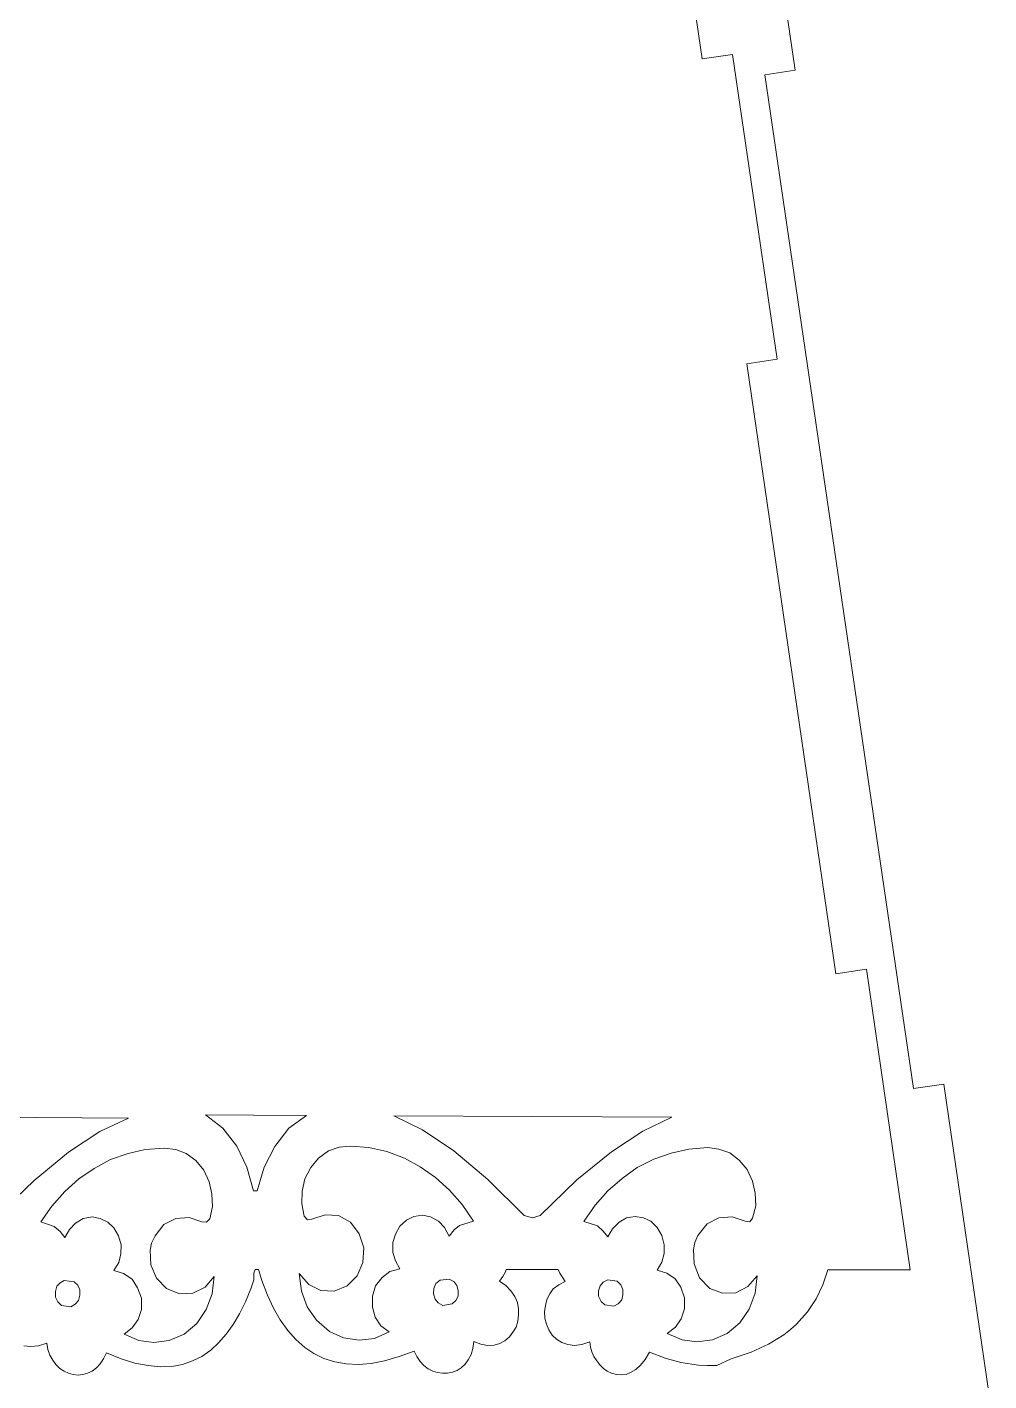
# Model space of a CAD drawing. Header units: inches. Extents: x -3.13 to 3.65, y -3.34 to 4.05.
# Drawn here: x -1.813 to -0.503, y 0.4 to 2.245 of the extents above; entities that cross this region are included whole.
import ezdxf

# ---------------------------------------------------------------- set-up
doc = ezdxf.new("R2010")
doc.units = ezdxf.units.IN
doc.header["$MEASUREMENT"] = 0
doc.layers.add('Katman 1', color=7, linetype='Continuous')

msp = doc.modelspace()

# ---------------------------------------------------------------- linework, layer by layer
at = {"layer": 'Katman 1', "color": 250, "lineweight": 9}
for points in [[(-1.0959, 3.5829), (-1.0959, 3.5829), (-0.8936, 2.2019), (-0.8936, 2.2019)], [(-0.7665, 2.1861), (-0.7665, 2.1861), (-0.8275, 2.6016), (-0.8275, 2.6016)], [(-0.8936, 2.2019), (-0.8936, 2.2019), (-0.852, 2.2078), (-0.852, 2.2078)], [(-0.852, 2.2078), (-0.852, 2.2078), (-0.7914, 1.7924), (-0.7914, 1.7924)], [(-0.8079, 2.1798), (-0.8079, 2.1798), (-0.7665, 2.1861), (-0.7665, 2.1861)], [(-0.6056, 0.7988), (-0.6056, 0.7988), (-0.8079, 2.1798), (-0.8079, 2.1798)], [(-0.7914, 1.7924), (-0.7914, 1.7924), (-0.8327, 1.7861), (-0.8327, 1.7861)], [(-0.8327, 1.7861), (-0.8327, 1.7861), (-0.7113, 0.9552), (-0.7113, 0.9552)], [(-0.7113, 0.9552), (-0.7113, 0.9552), (-0.6696, 0.9612), (-0.6696, 0.9612)], [(-0.6696, 0.9612), (-0.6696, 0.9612), (-0.6535, 0.852), (-0.6535, 0.852)], [(-0.6535, 0.852), (-0.6535, 0.852), (-0.6098, 0.5517), (-0.6098, 0.5517)], [(-0.5639, 0.8047), (-0.5639, 0.8047), (-0.6056, 0.7988), (-0.6056, 0.7988)], [(-0.5027, 0.3841), (-0.5027, 0.3841), (-0.5639, 0.8047), (-0.5639, 0.8047)], [(-2.0538, 0.761), (-2.0538, 0.761), (-1.6751, 0.7585), (-1.6751, 0.7585)], [(-1.6751, 0.7585), (-1.6751, 0.7585), (-1.7143, 0.74), (-1.7143, 0.74)], [(-1.5047, 0.7624), (-1.5047, 0.7624), (-1.5701, 0.7628), (-1.5701, 0.7628)], [(-1.5701, 0.7628), (-1.5701, 0.7628), (-1.5467, 0.7446), (-1.5467, 0.7446)], [(-1.4326, 0.7621), (-1.4326, 0.7621), (-1.5047, 0.7624), (-1.5047, 0.7624)], [(-1.4567, 0.7446), (-1.4567, 0.7446), (-1.4326, 0.7621), (-1.4326, 0.7621)], [(-1.3136, 0.7617), (-1.3136, 0.7617), (-0.9349, 0.7596), (-0.9349, 0.7596)], [(-1.2744, 0.7425), (-1.2744, 0.7425), (-1.3136, 0.7617), (-1.3136, 0.7617)], [(-0.9349, 0.7596), (-0.9349, 0.7596), (-0.9741, 0.7407), (-0.9741, 0.7407)], [(-1.7143, 0.74), (-1.7143, 0.74), (-1.757, 0.712), (-1.757, 0.712)], [(-1.5467, 0.7446), (-1.5467, 0.7446), (-1.5274, 0.7204), (-1.5274, 0.7204)], [(-1.4759, 0.7197), (-1.4759, 0.7197), (-1.4567, 0.7446), (-1.4567, 0.7446)], [(-1.2317, 0.7138), (-1.2317, 0.7138), (-1.2744, 0.7425), (-1.2744, 0.7425)], [(-0.9741, 0.7407), (-0.9741, 0.7407), (-1.0168, 0.7127), (-1.0168, 0.7127)], [(-1.5274, 0.7204), (-1.5274, 0.7204), (-1.5138, 0.6917), (-1.5138, 0.6917)], [(-1.4903, 0.6917), (-1.4903, 0.6917), (-1.4759, 0.7197), (-1.4759, 0.7197)], [(-1.3724, 0.7204), (-1.3724, 0.7204), (-1.3881, 0.719), (-1.3881, 0.719)], [(-1.3475, 0.7183), (-1.3475, 0.7183), (-1.3724, 0.7204), (-1.3724, 0.7204)], [(-1.757, 0.712), (-1.757, 0.712), (-1.8039, 0.6735), (-1.8039, 0.6735)], [(-1.722, 0.69), (-1.722, 0.69), (-1.6996, 0.7019), (-1.6996, 0.7019)], [(-1.6996, 0.7019), (-1.6996, 0.7019), (-1.6758, 0.7103), (-1.6758, 0.7103)], [(-1.6758, 0.7103), (-1.6758, 0.7103), (-1.6524, 0.7155), (-1.6524, 0.7155)], [(-1.6524, 0.7155), (-1.6524, 0.7155), (-1.6265, 0.7176), (-1.6265, 0.7176)], [(-1.6265, 0.7176), (-1.6265, 0.7176), (-1.6107, 0.7155), (-1.6107, 0.7155)], [(-1.6107, 0.7155), (-1.6107, 0.7155), (-1.5964, 0.7103), (-1.5964, 0.7103)], [(-1.5964, 0.7103), (-1.5964, 0.7103), (-1.5834, 0.7005), (-1.5834, 0.7005)], [(-1.4161, 0.704), (-1.4161, 0.704), (-1.4266, 0.691), (-1.4266, 0.691)], [(-1.4028, 0.7138), (-1.4028, 0.7138), (-1.4161, 0.704), (-1.4161, 0.704)], [(-1.3881, 0.719), (-1.3881, 0.719), (-1.4028, 0.7138), (-1.4028, 0.7138)], [(-1.323, 0.7131), (-1.323, 0.7131), (-1.3475, 0.7183), (-1.3475, 0.7183)], [(-1.2992, 0.704), (-1.2992, 0.704), (-1.323, 0.7131), (-1.323, 0.7131)], [(-1.2775, 0.6921), (-1.2775, 0.6921), (-1.2992, 0.704), (-1.2992, 0.704)], [(-1.1855, 0.6749), (-1.1855, 0.6749), (-1.2317, 0.7138), (-1.2317, 0.7138)], [(-1.0168, 0.7127), (-1.0168, 0.7127), (-1.0641, 0.6743), (-1.0641, 0.6743)], [(-0.9818, 0.691), (-0.9818, 0.691), (-0.9594, 0.7026), (-0.9594, 0.7026)], [(-0.9594, 0.7026), (-0.9594, 0.7026), (-0.9356, 0.7106), (-0.9356, 0.7106)], [(-0.9356, 0.7106), (-0.9356, 0.7106), (-0.9118, 0.7162), (-0.9118, 0.7162)], [(-0.9118, 0.7162), (-0.9118, 0.7162), (-0.8863, 0.7183), (-0.8863, 0.7183)], [(-0.8863, 0.7183), (-0.8863, 0.7183), (-0.8708, 0.7162), (-0.8708, 0.7162)], [(-0.8708, 0.7162), (-0.8708, 0.7162), (-0.8558, 0.711), (-0.8558, 0.711)], [(-0.8558, 0.711), (-0.8558, 0.711), (-0.8432, 0.7012), (-0.8432, 0.7012)], [(-0.8432, 0.7012), (-0.8432, 0.7012), (-0.8323, 0.6882), (-0.8323, 0.6882)], [(-1.7426, 0.6756), (-1.7426, 0.6756), (-1.722, 0.69), (-1.722, 0.69)], [(-1.5834, 0.7005), (-1.5834, 0.7005), (-1.5726, 0.6875), (-1.5726, 0.6875)], [(-1.5726, 0.6875), (-1.5726, 0.6875), (-1.5652, 0.6718), (-1.5652, 0.6718)], [(-1.5138, 0.6917), (-1.5138, 0.6917), (-1.5047, 0.6595), (-1.5047, 0.6595)], [(-1.4998, 0.6595), (-1.4998, 0.6595), (-1.4903, 0.6917), (-1.4903, 0.6917)], [(-1.4266, 0.691), (-1.4266, 0.691), (-1.4347, 0.6759), (-1.4347, 0.6759)], [(-1.2569, 0.6777), (-1.2569, 0.6777), (-1.2775, 0.6921), (-1.2775, 0.6921)], [(-1.0025, 0.6763), (-1.0025, 0.6763), (-0.9818, 0.691), (-0.9818, 0.691)], [(-0.8323, 0.6882), (-0.8323, 0.6882), (-0.825, 0.6724), (-0.825, 0.6724)], [(-1.8039, 0.6735), (-1.8039, 0.6735), (-1.8543, 0.6252), (-1.8543, 0.6252)], [(-1.7619, 0.6585), (-1.7619, 0.6585), (-1.7426, 0.6756), (-1.7426, 0.6756)], [(-1.5652, 0.6718), (-1.5652, 0.6718), (-1.5614, 0.6553), (-1.5614, 0.6553)], [(-1.4347, 0.6759), (-1.4347, 0.6759), (-1.4385, 0.6588), (-1.4385, 0.6588)], [(-1.2376, 0.6602), (-1.2376, 0.6602), (-1.2569, 0.6777), (-1.2569, 0.6777)], [(-1.1358, 0.6256), (-1.1358, 0.6256), (-1.1855, 0.6749), (-1.1855, 0.6749)], [(-1.0641, 0.6743), (-1.0641, 0.6743), (-1.1144, 0.6259), (-1.1144, 0.6259)], [(-1.022, 0.6592), (-1.022, 0.6592), (-1.0025, 0.6763), (-1.0025, 0.6763)], [(-0.825, 0.6724), (-0.825, 0.6724), (-0.8211, 0.656), (-0.8211, 0.656)], [(-1.7794, 0.6385), (-1.7794, 0.6385), (-1.7619, 0.6585), (-1.7619, 0.6585)], [(-1.5614, 0.6553), (-1.5614, 0.6553), (-1.5606, 0.6382), (-1.5606, 0.6382)], [(-1.5047, 0.6595), (-1.5047, 0.6595), (-1.4998, 0.6595), (-1.4998, 0.6595)], [(-1.4385, 0.6588), (-1.4385, 0.6588), (-1.4389, 0.6417), (-1.4389, 0.6417)], [(-1.2205, 0.6406), (-1.2205, 0.6406), (-1.2376, 0.6602), (-1.2376, 0.6602)], [(-1.0392, 0.6396), (-1.0392, 0.6396), (-1.022, 0.6592), (-1.022, 0.6592)], [(-0.8211, 0.656), (-0.8211, 0.656), (-0.8205, 0.6389), (-0.8205, 0.6389)], [(-1.7944, 0.6172), (-1.7944, 0.6172), (-1.7794, 0.6385), (-1.7794, 0.6385)], [(-1.5606, 0.6382), (-1.5606, 0.6382), (-1.5645, 0.6214), (-1.5645, 0.6214)], [(-1.4389, 0.6417), (-1.4389, 0.6417), (-1.4357, 0.6249), (-1.4357, 0.6249)], [(-1.2051, 0.6182), (-1.2051, 0.6182), (-1.2205, 0.6406), (-1.2205, 0.6406)], [(-1.0546, 0.6175), (-1.0546, 0.6175), (-1.0392, 0.6396), (-1.0392, 0.6396)], [(-0.8205, 0.6389), (-0.8205, 0.6389), (-0.8247, 0.6221), (-0.8247, 0.6221)], [(-1.7763, 0.6109), (-1.7763, 0.6109), (-1.7944, 0.6172), (-1.7944, 0.6172)], [(-1.7682, 0.6039), (-1.7682, 0.6039), (-1.7763, 0.6109), (-1.7763, 0.6109)], [(-1.7472, 0.6154), (-1.7472, 0.6154), (-1.7556, 0.6067), (-1.7556, 0.6067)], [(-1.7367, 0.6217), (-1.7367, 0.6217), (-1.7472, 0.6154), (-1.7472, 0.6154)], [(-1.7248, 0.6238), (-1.7248, 0.6238), (-1.7367, 0.6217), (-1.7367, 0.6217)], [(-1.7136, 0.6217), (-1.7136, 0.6217), (-1.7248, 0.6238), (-1.7248, 0.6238)], [(-1.7034, 0.6168), (-1.7034, 0.6168), (-1.7136, 0.6217), (-1.7136, 0.6217)], [(-1.6951, 0.6088), (-1.6951, 0.6088), (-1.7034, 0.6168), (-1.7034, 0.6168)], [(-1.6887, 0.5979), (-1.6887, 0.5979), (-1.6951, 0.6088), (-1.6951, 0.6088)], [(-1.6268, 0.6136), (-1.6268, 0.6136), (-1.639, 0.5979), (-1.639, 0.5979)], [(-1.6107, 0.6217), (-1.6107, 0.6217), (-1.6268, 0.6136), (-1.6268, 0.6136)], [(-1.5925, 0.6231), (-1.5925, 0.6231), (-1.6107, 0.6217), (-1.6107, 0.6217)], [(-1.575, 0.6172), (-1.575, 0.6172), (-1.5925, 0.6231), (-1.5925, 0.6231)], [(-1.5687, 0.6165), (-1.5687, 0.6165), (-1.575, 0.6172), (-1.575, 0.6172)], [(-1.5645, 0.6214), (-1.5645, 0.6214), (-1.5687, 0.6165), (-1.5687, 0.6165)], [(-1.4357, 0.6249), (-1.4357, 0.6249), (-1.4312, 0.62), (-1.4312, 0.62)], [(-1.4312, 0.62), (-1.4312, 0.62), (-1.4252, 0.6207), (-1.4252, 0.6207)], [(-1.4252, 0.6207), (-1.4252, 0.6207), (-1.407, 0.6266), (-1.407, 0.6266)], [(-1.407, 0.6266), (-1.407, 0.6266), (-1.3888, 0.6256), (-1.3888, 0.6256)], [(-1.3888, 0.6256), (-1.3888, 0.6256), (-1.3727, 0.6165), (-1.3727, 0.6165)], [(-1.3727, 0.6165), (-1.3727, 0.6165), (-1.3608, 0.6007), (-1.3608, 0.6007)], [(-1.3115, 0.6004), (-1.3115, 0.6004), (-1.3052, 0.6112), (-1.3052, 0.6112)], [(-1.3052, 0.6112), (-1.3052, 0.6112), (-1.2964, 0.6196), (-1.2964, 0.6196)], [(-1.2964, 0.6196), (-1.2964, 0.6196), (-1.2863, 0.6242), (-1.2863, 0.6242)], [(-1.2863, 0.6242), (-1.2863, 0.6242), (-1.2747, 0.6262), (-1.2747, 0.6262)], [(-1.2747, 0.6262), (-1.2747, 0.6262), (-1.2635, 0.6238), (-1.2635, 0.6238)], [(-1.2635, 0.6238), (-1.2635, 0.6238), (-1.2527, 0.6179), (-1.2527, 0.6179)], [(-1.2527, 0.6179), (-1.2527, 0.6179), (-1.2446, 0.6095), (-1.2446, 0.6095)], [(-1.2446, 0.6095), (-1.2446, 0.6095), (-1.2383, 0.5976), (-1.2383, 0.5976)], [(-1.2313, 0.606), (-1.2313, 0.606), (-1.224, 0.6119), (-1.224, 0.6119)], [(-1.224, 0.6119), (-1.224, 0.6119), (-1.2051, 0.6182), (-1.2051, 0.6182)], [(-1.1246, 0.6224), (-1.1246, 0.6224), (-1.1358, 0.6256), (-1.1358, 0.6256)], [(-1.1144, 0.6259), (-1.1144, 0.6259), (-1.1246, 0.6224), (-1.1246, 0.6224)], [(-1.0361, 0.6116), (-1.0361, 0.6116), (-1.0546, 0.6175), (-1.0546, 0.6175)], [(-1.0283, 0.6046), (-1.0283, 0.6046), (-1.0361, 0.6116), (-1.0361, 0.6116)], [(-1.0067, 0.6165), (-1.0067, 0.6165), (-1.0157, 0.6074), (-1.0157, 0.6074)], [(-0.9965, 0.6224), (-0.9965, 0.6224), (-1.0067, 0.6165), (-1.0067, 0.6165)], [(-0.9849, 0.6245), (-0.9849, 0.6245), (-0.9965, 0.6224), (-0.9965, 0.6224)], [(-0.9734, 0.6224), (-0.9734, 0.6224), (-0.9849, 0.6245), (-0.9849, 0.6245)], [(-0.9633, 0.6179), (-0.9633, 0.6179), (-0.9734, 0.6224), (-0.9734, 0.6224)], [(-0.9549, 0.6095), (-0.9549, 0.6095), (-0.9633, 0.6179), (-0.9633, 0.6179)], [(-0.9486, 0.5986), (-0.9486, 0.5986), (-0.9549, 0.6095), (-0.9549, 0.6095)], [(-0.8866, 0.6144), (-0.8866, 0.6144), (-0.8992, 0.5986), (-0.8992, 0.5986)], [(-0.8708, 0.6224), (-0.8708, 0.6224), (-0.8866, 0.6144), (-0.8866, 0.6144)], [(-0.8527, 0.6238), (-0.8527, 0.6238), (-0.8708, 0.6224), (-0.8708, 0.6224)], [(-0.8348, 0.6179), (-0.8348, 0.6179), (-0.8527, 0.6238), (-0.8527, 0.6238)], [(-0.8285, 0.6172), (-0.8285, 0.6172), (-0.8348, 0.6179), (-0.8348, 0.6179)], [(-0.8247, 0.6221), (-0.8247, 0.6221), (-0.8285, 0.6172), (-0.8285, 0.6172)], [(-1.7619, 0.5958), (-1.7619, 0.5958), (-1.7682, 0.6039), (-1.7682, 0.6039)], [(-1.7556, 0.6067), (-1.7556, 0.6067), (-1.7619, 0.5958), (-1.7619, 0.5958)], [(-1.6852, 0.5857), (-1.6852, 0.5857), (-1.6887, 0.5979), (-1.6887, 0.5979)], [(-1.639, 0.5979), (-1.639, 0.5979), (-1.6439, 0.5881), (-1.6439, 0.5881)], [(-1.3608, 0.6007), (-1.3608, 0.6007), (-1.3545, 0.5815), (-1.3545, 0.5815)], [(-1.315, 0.5888), (-1.315, 0.5888), (-1.3115, 0.6004), (-1.3115, 0.6004)], [(-1.2383, 0.5976), (-1.2383, 0.5976), (-1.2313, 0.606), (-1.2313, 0.606)], [(-1.022, 0.5965), (-1.022, 0.5965), (-1.0283, 0.6046), (-1.0283, 0.6046)], [(-1.0157, 0.6074), (-1.0157, 0.6074), (-1.022, 0.5965), (-1.022, 0.5965)], [(-0.9451, 0.586), (-0.9451, 0.586), (-0.9486, 0.5986), (-0.9486, 0.5986)], [(-0.8992, 0.5986), (-0.8992, 0.5986), (-0.9034, 0.5888), (-0.9034, 0.5888)], [(-1.6884, 0.5615), (-1.6884, 0.5615), (-1.6856, 0.5734), (-1.6856, 0.5734)], [(-1.6856, 0.5734), (-1.6856, 0.5734), (-1.6852, 0.5857), (-1.6852, 0.5857)], [(-1.6439, 0.5881), (-1.6439, 0.5881), (-1.6457, 0.5787), (-1.6457, 0.5787)], [(-1.6457, 0.5787), (-1.6457, 0.5787), (-1.6446, 0.5587), (-1.6446, 0.5587)], [(-1.3545, 0.5815), (-1.3545, 0.5815), (-1.3556, 0.5619), (-1.3556, 0.5619)], [(-1.315, 0.5755), (-1.315, 0.5755), (-1.315, 0.5888), (-1.315, 0.5888)], [(-1.3115, 0.564), (-1.3115, 0.564), (-1.315, 0.5755), (-1.315, 0.5755)], [(-0.9486, 0.5622), (-0.9486, 0.5622), (-0.9454, 0.5738), (-0.9454, 0.5738)], [(-0.9454, 0.5738), (-0.9454, 0.5738), (-0.9451, 0.586), (-0.9451, 0.586)], [(-0.9034, 0.5888), (-0.9034, 0.5888), (-0.9052, 0.5794), (-0.9052, 0.5794)], [(-0.9052, 0.5794), (-0.9052, 0.5794), (-0.9041, 0.5598), (-0.9041, 0.5598)], [(-1.6951, 0.5507), (-1.6951, 0.5507), (-1.6884, 0.5615), (-1.6884, 0.5615)], [(-1.6446, 0.5587), (-1.6446, 0.5587), (-1.637, 0.5405), (-1.637, 0.5405)], [(-1.3556, 0.5619), (-1.3556, 0.5619), (-1.3636, 0.5434), (-1.3636, 0.5434)], [(-1.3055, 0.5532), (-1.3055, 0.5532), (-1.3115, 0.564), (-1.3115, 0.564)], [(-0.9549, 0.5514), (-0.9549, 0.5514), (-0.9486, 0.5622), (-0.9486, 0.5622)], [(-0.9041, 0.5598), (-0.9041, 0.5598), (-0.8971, 0.5409), (-0.8971, 0.5409)], [(-1.7682, 0.5339), (-1.7682, 0.5339), (-1.7626, 0.5374), (-1.7626, 0.5374)], [(-1.7626, 0.5374), (-1.7626, 0.5374), (-1.7493, 0.5353), (-1.7493, 0.5353)], [(-1.7493, 0.5353), (-1.7493, 0.5353), (-1.7444, 0.5307), (-1.7444, 0.5307)], [(-1.6818, 0.5465), (-1.6818, 0.5465), (-1.6951, 0.5507), (-1.6951, 0.5507)], [(-1.6702, 0.5391), (-1.6702, 0.5391), (-1.6818, 0.5465), (-1.6818, 0.5465)], [(-1.6629, 0.5272), (-1.6629, 0.5272), (-1.6702, 0.5391), (-1.6702, 0.5391)], [(-1.637, 0.5405), (-1.637, 0.5405), (-1.6233, 0.5262), (-1.6233, 0.5262)], [(-1.5708, 0.5279), (-1.5708, 0.5279), (-1.5582, 0.5426), (-1.5582, 0.5426)], [(-1.5582, 0.5426), (-1.5582, 0.5426), (-1.561, 0.5192), (-1.561, 0.5192)], [(-1.5043, 0.5381), (-1.5043, 0.5381), (-1.5085, 0.5258), (-1.5085, 0.5258)], [(-1.5026, 0.552), (-1.5026, 0.552), (-1.5043, 0.5472), (-1.5043, 0.5472)], [(-1.5043, 0.5472), (-1.5043, 0.5472), (-1.5043, 0.5381), (-1.5043, 0.5381)], [(-1.498, 0.552), (-1.498, 0.552), (-1.5026, 0.552), (-1.5026, 0.552)], [(-1.4935, 0.537), (-1.4935, 0.537), (-1.498, 0.552), (-1.498, 0.552)], [(-1.4858, 0.5174), (-1.4858, 0.5174), (-1.4935, 0.537), (-1.4935, 0.537)], [(-1.4424, 0.5465), (-1.4424, 0.5465), (-1.4392, 0.5227), (-1.4392, 0.5227)], [(-1.4294, 0.5318), (-1.4294, 0.5318), (-1.4424, 0.5465), (-1.4424, 0.5465)], [(-1.3636, 0.5434), (-1.3636, 0.5434), (-1.3773, 0.5297), (-1.3773, 0.5297)], [(-1.3384, 0.5297), (-1.3384, 0.5297), (-1.3296, 0.5412), (-1.3296, 0.5412)], [(-1.3296, 0.5412), (-1.3296, 0.5412), (-1.3188, 0.5496), (-1.3188, 0.5496)], [(-1.3188, 0.5496), (-1.3188, 0.5496), (-1.3055, 0.5532), (-1.3055, 0.5532)], [(-1.2506, 0.5377), (-1.2506, 0.5377), (-1.2562, 0.5332), (-1.2562, 0.5332)], [(-1.2383, 0.5391), (-1.2383, 0.5391), (-1.2506, 0.5377), (-1.2506, 0.5377)], [(-1.232, 0.536), (-1.232, 0.536), (-1.2383, 0.5391), (-1.2383, 0.5391)], [(-1.2278, 0.5304), (-1.2278, 0.5304), (-1.232, 0.536), (-1.232, 0.536)], [(-1.1652, 0.5426), (-1.1652, 0.5426), (-1.1697, 0.5363), (-1.1697, 0.5363)], [(-1.1697, 0.5363), (-1.1697, 0.5363), (-1.161, 0.5304), (-1.161, 0.5304)], [(-1.1614, 0.5489), (-1.1614, 0.5489), (-1.1652, 0.5426), (-1.1652, 0.5426)], [(-1.1603, 0.552), (-1.1603, 0.552), (-1.1614, 0.5489), (-1.1614, 0.5489)], [(-1.0896, 0.552), (-1.0896, 0.552), (-1.1603, 0.552), (-1.1603, 0.552)], [(-1.0875, 0.5472), (-1.0875, 0.5472), (-1.0896, 0.552), (-1.0896, 0.552)], [(-1.0889, 0.5314), (-1.0889, 0.5314), (-1.0801, 0.5356), (-1.0801, 0.5356)], [(-1.0801, 0.5356), (-1.0801, 0.5356), (-1.0875, 0.5472), (-1.0875, 0.5472)], [(-1.0283, 0.5349), (-1.0283, 0.5349), (-1.022, 0.5381), (-1.022, 0.5381)], [(-1.022, 0.5381), (-1.022, 0.5381), (-1.0091, 0.5363), (-1.0091, 0.5363)], [(-1.0091, 0.5363), (-1.0091, 0.5363), (-1.0042, 0.5314), (-1.0042, 0.5314)], [(-0.9415, 0.5472), (-0.9415, 0.5472), (-0.9549, 0.5514), (-0.9549, 0.5514)], [(-0.9304, 0.5395), (-0.9304, 0.5395), (-0.9415, 0.5472), (-0.9415, 0.5472)], [(-0.9223, 0.5279), (-0.9223, 0.5279), (-0.9304, 0.5395), (-0.9304, 0.5395)], [(-0.8971, 0.5409), (-0.8971, 0.5409), (-0.8831, 0.5265), (-0.8831, 0.5265)], [(-0.831, 0.529), (-0.831, 0.529), (-0.8184, 0.5434), (-0.8184, 0.5434)], [(-0.8184, 0.5434), (-0.8184, 0.5434), (-0.8211, 0.5199), (-0.8211, 0.5199)], [(-0.7221, 0.5517), (-0.7221, 0.5517), (-0.7291, 0.5314), (-0.7291, 0.5314)], [(-0.6098, 0.5517), (-0.6098, 0.5517), (-0.7221, 0.5517), (-0.7221, 0.5517)], [(-1.7748, 0.5223), (-1.7748, 0.5223), (-1.7727, 0.5293), (-1.7727, 0.5293)], [(-1.7748, 0.5146), (-1.7748, 0.5146), (-1.7748, 0.5223), (-1.7748, 0.5223)], [(-1.7727, 0.5293), (-1.7727, 0.5293), (-1.7682, 0.5339), (-1.7682, 0.5339)], [(-1.7444, 0.5307), (-1.7444, 0.5307), (-1.7416, 0.5244), (-1.7416, 0.5244)], [(-1.7416, 0.5171), (-1.7416, 0.5171), (-1.7433, 0.5101), (-1.7433, 0.5101)], [(-1.7416, 0.5244), (-1.7416, 0.5244), (-1.7416, 0.5171), (-1.7416, 0.5171)], [(-1.6576, 0.5129), (-1.6576, 0.5129), (-1.6629, 0.5272), (-1.6629, 0.5272)], [(-1.6233, 0.5262), (-1.6233, 0.5262), (-1.6058, 0.5192), (-1.6058, 0.5192)], [(-1.6058, 0.5192), (-1.6058, 0.5192), (-1.5876, 0.5199), (-1.5876, 0.5199)], [(-1.5876, 0.5199), (-1.5876, 0.5199), (-1.5708, 0.5279), (-1.5708, 0.5279)], [(-1.561, 0.5192), (-1.561, 0.5192), (-1.5694, 0.4975), (-1.5694, 0.4975)], [(-1.5085, 0.5258), (-1.5085, 0.5258), (-1.5159, 0.508), (-1.5159, 0.508)], [(-1.4774, 0.4996), (-1.4774, 0.4996), (-1.4858, 0.5174), (-1.4858, 0.5174)], [(-1.4392, 0.5227), (-1.4392, 0.5227), (-1.4315, 0.5013), (-1.4315, 0.5013)], [(-1.413, 0.5234), (-1.413, 0.5234), (-1.4294, 0.5318), (-1.4294, 0.5318)], [(-1.3948, 0.5227), (-1.3948, 0.5227), (-1.413, 0.5234), (-1.413, 0.5234)], [(-1.3773, 0.5297), (-1.3773, 0.5297), (-1.3948, 0.5227), (-1.3948, 0.5227)], [(-1.3426, 0.516), (-1.3426, 0.516), (-1.3384, 0.5297), (-1.3384, 0.5297)], [(-1.259, 0.5262), (-1.259, 0.5262), (-1.2593, 0.5188), (-1.2593, 0.5188)], [(-1.2593, 0.5188), (-1.2593, 0.5188), (-1.2572, 0.5118), (-1.2572, 0.5118)], [(-1.2562, 0.5332), (-1.2562, 0.5332), (-1.259, 0.5262), (-1.259, 0.5262)], [(-1.2258, 0.5237), (-1.2258, 0.5237), (-1.2278, 0.5304), (-1.2278, 0.5304)], [(-1.2261, 0.516), (-1.2261, 0.516), (-1.2258, 0.5237), (-1.2258, 0.5237)], [(-1.161, 0.5304), (-1.161, 0.5304), (-1.154, 0.523), (-1.154, 0.523)], [(-1.154, 0.523), (-1.154, 0.523), (-1.1488, 0.5154), (-1.1488, 0.5154)], [(-1.105, 0.5111), (-1.105, 0.5111), (-1.1011, 0.5188), (-1.1011, 0.5188)], [(-1.1011, 0.5188), (-1.1011, 0.5188), (-1.0963, 0.5258), (-1.0963, 0.5258)], [(-1.0963, 0.5258), (-1.0963, 0.5258), (-1.0889, 0.5314), (-1.0889, 0.5314)], [(-1.0346, 0.523), (-1.0346, 0.523), (-1.0325, 0.53), (-1.0325, 0.53)], [(-1.0346, 0.5157), (-1.0346, 0.5157), (-1.0346, 0.523), (-1.0346, 0.523)], [(-1.0325, 0.53), (-1.0325, 0.53), (-1.0283, 0.5349), (-1.0283, 0.5349)], [(-1.0042, 0.5314), (-1.0042, 0.5314), (-1.0014, 0.5251), (-1.0014, 0.5251)], [(-1.0014, 0.5178), (-1.0014, 0.5178), (-1.0031, 0.5108), (-1.0031, 0.5108)], [(-1.0014, 0.5251), (-1.0014, 0.5251), (-1.0014, 0.5178), (-1.0014, 0.5178)], [(-0.9174, 0.5136), (-0.9174, 0.5136), (-0.9223, 0.5279), (-0.9223, 0.5279)], [(-0.8831, 0.5265), (-0.8831, 0.5265), (-0.8656, 0.5199), (-0.8656, 0.5199)], [(-0.8656, 0.5199), (-0.8656, 0.5199), (-0.8474, 0.5206), (-0.8474, 0.5206)], [(-0.8474, 0.5206), (-0.8474, 0.5206), (-0.831, 0.529), (-0.831, 0.529)], [(-0.8211, 0.5199), (-0.8211, 0.5199), (-0.8292, 0.4982), (-0.8292, 0.4982)], [(-0.7291, 0.5314), (-0.7291, 0.5314), (-0.7382, 0.5122), (-0.7382, 0.5122)], [(-1.7713, 0.508), (-1.7713, 0.508), (-1.7748, 0.5146), (-1.7748, 0.5146)], [(-1.7664, 0.5031), (-1.7664, 0.5031), (-1.7713, 0.508), (-1.7713, 0.508)], [(-1.7539, 0.5013), (-1.7539, 0.5013), (-1.7664, 0.5031), (-1.7664, 0.5031)], [(-1.7479, 0.5048), (-1.7479, 0.5048), (-1.7539, 0.5013), (-1.7539, 0.5013)], [(-1.7433, 0.5101), (-1.7433, 0.5101), (-1.7479, 0.5048), (-1.7479, 0.5048)], [(-1.6576, 0.4978), (-1.6576, 0.4978), (-1.6576, 0.5129), (-1.6576, 0.5129)], [(-1.5159, 0.508), (-1.5159, 0.508), (-1.5239, 0.4919), (-1.5239, 0.4919)], [(-1.4683, 0.4835), (-1.4683, 0.4835), (-1.4774, 0.4996), (-1.4774, 0.4996)], [(-1.4315, 0.5013), (-1.4315, 0.5013), (-1.4189, 0.4831), (-1.4189, 0.4831)], [(-1.3426, 0.501), (-1.3426, 0.501), (-1.3426, 0.516), (-1.3426, 0.516)], [(-1.3388, 0.487), (-1.3388, 0.487), (-1.3426, 0.501), (-1.3426, 0.501)], [(-1.2572, 0.5118), (-1.2572, 0.5118), (-1.253, 0.5066), (-1.253, 0.5066)], [(-1.253, 0.5066), (-1.253, 0.5066), (-1.2467, 0.5031), (-1.2467, 0.5031)], [(-1.2467, 0.5031), (-1.2467, 0.5031), (-1.2341, 0.5052), (-1.2341, 0.5052)], [(-1.2341, 0.5052), (-1.2341, 0.5052), (-1.2292, 0.5101), (-1.2292, 0.5101)], [(-1.2292, 0.5101), (-1.2292, 0.5101), (-1.2261, 0.516), (-1.2261, 0.516)], [(-1.1488, 0.5154), (-1.1488, 0.5154), (-1.1452, 0.5073), (-1.1452, 0.5073)], [(-1.1452, 0.5073), (-1.1452, 0.5073), (-1.1435, 0.4985), (-1.1435, 0.4985)], [(-1.1435, 0.4985), (-1.1435, 0.4985), (-1.1435, 0.4902), (-1.1435, 0.4902)], [(-1.1081, 0.4943), (-1.1081, 0.4943), (-1.1071, 0.5031), (-1.1071, 0.5031)], [(-1.1071, 0.5031), (-1.1071, 0.5031), (-1.105, 0.5111), (-1.105, 0.5111)], [(-1.0312, 0.5087), (-1.0312, 0.5087), (-1.0346, 0.5157), (-1.0346, 0.5157)], [(-1.0262, 0.5042), (-1.0262, 0.5042), (-1.0312, 0.5087), (-1.0312, 0.5087)], [(-1.0137, 0.502), (-1.0137, 0.502), (-1.0262, 0.5042), (-1.0262, 0.5042)], [(-1.0077, 0.5055), (-1.0077, 0.5055), (-1.0137, 0.502), (-1.0137, 0.502)], [(-1.0031, 0.5108), (-1.0031, 0.5108), (-1.0077, 0.5055), (-1.0077, 0.5055)], [(-0.9219, 0.4849), (-0.9219, 0.4849), (-0.9174, 0.4985), (-0.9174, 0.4985)], [(-0.9174, 0.4985), (-0.9174, 0.4985), (-0.9174, 0.5136), (-0.9174, 0.5136)], [(-0.8292, 0.4982), (-0.8292, 0.4982), (-0.8422, 0.4796), (-0.8422, 0.4796)], [(-0.7382, 0.5122), (-0.7382, 0.5122), (-0.7501, 0.4943), (-0.7501, 0.4943)], [(-1.6702, 0.4726), (-1.6702, 0.4726), (-1.6621, 0.4842), (-1.6621, 0.4842)], [(-1.6621, 0.4842), (-1.6621, 0.4842), (-1.6576, 0.4978), (-1.6576, 0.4978)], [(-1.5694, 0.4975), (-1.5694, 0.4975), (-1.582, 0.4786), (-1.582, 0.4786)], [(-1.5239, 0.4919), (-1.5239, 0.4919), (-1.5327, 0.4772), (-1.5327, 0.4772)], [(-1.4581, 0.4691), (-1.4581, 0.4691), (-1.4683, 0.4835), (-1.4683, 0.4835)], [(-1.4189, 0.4831), (-1.4189, 0.4831), (-1.4014, 0.4678), (-1.4014, 0.4678)], [(-1.3311, 0.4754), (-1.3311, 0.4754), (-1.3388, 0.487), (-1.3388, 0.487)], [(-1.1445, 0.4817), (-1.1445, 0.4817), (-1.147, 0.4737), (-1.147, 0.4737)], [(-1.1435, 0.4902), (-1.1435, 0.4902), (-1.1445, 0.4817), (-1.1445, 0.4817)], [(-1.1078, 0.4859), (-1.1078, 0.4859), (-1.1081, 0.4943), (-1.1081, 0.4943)], [(-1.1057, 0.4779), (-1.1057, 0.4779), (-1.1078, 0.4859), (-1.1078, 0.4859)], [(-0.9297, 0.4734), (-0.9297, 0.4734), (-0.9219, 0.4849), (-0.9219, 0.4849)], [(-0.8422, 0.4796), (-0.8422, 0.4796), (-0.8593, 0.4649), (-0.8593, 0.4649)], [(-0.7501, 0.4943), (-0.7501, 0.4943), (-0.7648, 0.4779), (-0.7648, 0.4779)], [(-1.681, 0.4642), (-1.681, 0.4642), (-1.6702, 0.4726), (-1.6702, 0.4726)], [(-1.6611, 0.4555), (-1.6611, 0.4555), (-1.681, 0.4642), (-1.681, 0.4642)], [(-1.5995, 0.4642), (-1.5995, 0.4642), (-1.6195, 0.4555), (-1.6195, 0.4555)], [(-1.582, 0.4786), (-1.582, 0.4786), (-1.5995, 0.4642), (-1.5995, 0.4642)], [(-1.5421, 0.4639), (-1.5421, 0.4639), (-1.5523, 0.4523), (-1.5523, 0.4523)], [(-1.5327, 0.4772), (-1.5327, 0.4772), (-1.5421, 0.4639), (-1.5421, 0.4639)], [(-1.4473, 0.4569), (-1.4473, 0.4569), (-1.4581, 0.4691), (-1.4581, 0.4691)], [(-1.4014, 0.4678), (-1.4014, 0.4678), (-1.3822, 0.459), (-1.3822, 0.459)], [(-1.3398, 0.4583), (-1.3398, 0.4583), (-1.3199, 0.4674), (-1.3199, 0.4674)], [(-1.3199, 0.4674), (-1.3199, 0.4674), (-1.3311, 0.4754), (-1.3311, 0.4754)], [(-1.1512, 0.4667), (-1.1512, 0.4667), (-1.1561, 0.4604), (-1.1561, 0.4604)], [(-1.147, 0.4737), (-1.147, 0.4737), (-1.1512, 0.4667), (-1.1512, 0.4667)], [(-1.1022, 0.4698), (-1.1022, 0.4698), (-1.1057, 0.4779), (-1.1057, 0.4779)], [(-1.0976, 0.4628), (-1.0976, 0.4628), (-1.1022, 0.4698), (-1.1022, 0.4698)], [(-1.0917, 0.4572), (-1.0917, 0.4572), (-1.0976, 0.4628), (-1.0976, 0.4628)], [(-0.9412, 0.4649), (-0.9412, 0.4649), (-0.9297, 0.4734), (-0.9297, 0.4734)], [(-0.9209, 0.4562), (-0.9209, 0.4562), (-0.9412, 0.4649), (-0.9412, 0.4649)], [(-0.8593, 0.4649), (-0.8593, 0.4649), (-0.8793, 0.4562), (-0.8793, 0.4562)], [(-0.7823, 0.4631), (-0.7823, 0.4631), (-0.803, 0.4503), (-0.803, 0.4503)], [(-0.7732, 0.4702), (-0.7732, 0.4702), (-0.7823, 0.4631), (-0.7823, 0.4631)], [(-0.7648, 0.4779), (-0.7648, 0.4779), (-0.7732, 0.4702), (-0.7732, 0.4702)], [(-1.8088, 0.4471), (-1.8088, 0.4471), (-1.8179, 0.4481), (-1.8179, 0.4481)], [(-1.798, 0.4481), (-1.798, 0.4481), (-1.8088, 0.4471), (-1.8088, 0.4471)], [(-1.7864, 0.452), (-1.7864, 0.452), (-1.798, 0.4481), (-1.798, 0.4481)], [(-1.785, 0.4432), (-1.785, 0.4432), (-1.7864, 0.452), (-1.7864, 0.452)], [(-1.7822, 0.4355), (-1.7822, 0.4355), (-1.785, 0.4432), (-1.785, 0.4432)], [(-1.6404, 0.4527), (-1.6404, 0.4527), (-1.6611, 0.4555), (-1.6611, 0.4555)], [(-1.6195, 0.4555), (-1.6195, 0.4555), (-1.6404, 0.4527), (-1.6404, 0.4527)], [(-1.5523, 0.4523), (-1.5523, 0.4523), (-1.5631, 0.4422), (-1.5631, 0.4422)], [(-1.435, 0.4461), (-1.435, 0.4461), (-1.4473, 0.4569), (-1.4473, 0.4569)], [(-1.4224, 0.4377), (-1.4224, 0.4377), (-1.435, 0.4461), (-1.435, 0.4461)], [(-1.3822, 0.459), (-1.3822, 0.459), (-1.3608, 0.4558), (-1.3608, 0.4558)], [(-1.3608, 0.4558), (-1.3608, 0.4558), (-1.3398, 0.4583), (-1.3398, 0.4583)], [(-1.2058, 0.4443), (-1.2058, 0.4443), (-1.2082, 0.4362), (-1.2082, 0.4362)], [(-1.2047, 0.4541), (-1.2047, 0.4541), (-1.2058, 0.4443), (-1.2058, 0.4443)], [(-1.195, 0.4503), (-1.195, 0.4503), (-1.2047, 0.4541), (-1.2047, 0.4541)], [(-1.1858, 0.4485), (-1.1858, 0.4485), (-1.195, 0.4503), (-1.195, 0.4503)], [(-1.1768, 0.4492), (-1.1768, 0.4492), (-1.1858, 0.4485), (-1.1858, 0.4485)], [(-1.169, 0.4513), (-1.169, 0.4513), (-1.1768, 0.4492), (-1.1768, 0.4492)], [(-1.1621, 0.4551), (-1.1621, 0.4551), (-1.169, 0.4513), (-1.169, 0.4513)], [(-1.1561, 0.4604), (-1.1561, 0.4604), (-1.1621, 0.4551), (-1.1621, 0.4551)], [(-1.0847, 0.4527), (-1.0847, 0.4527), (-1.0917, 0.4572), (-1.0917, 0.4572)], [(-1.0766, 0.4499), (-1.0766, 0.4499), (-1.0847, 0.4527), (-1.0847, 0.4527)], [(-1.0675, 0.4488), (-1.0675, 0.4488), (-1.0766, 0.4499), (-1.0766, 0.4499)], [(-1.0574, 0.4499), (-1.0574, 0.4499), (-1.0675, 0.4488), (-1.0675, 0.4488)], [(-1.0465, 0.4534), (-1.0465, 0.4534), (-1.0574, 0.4499), (-1.0574, 0.4499)], [(-1.0455, 0.4464), (-1.0455, 0.4464), (-1.0465, 0.4534), (-1.0465, 0.4534)], [(-1.0437, 0.4398), (-1.0437, 0.4398), (-1.0455, 0.4464), (-1.0455, 0.4464)], [(-0.9006, 0.4534), (-0.9006, 0.4534), (-0.9209, 0.4562), (-0.9209, 0.4562)], [(-0.8793, 0.4562), (-0.8793, 0.4562), (-0.9006, 0.4534), (-0.9006, 0.4534)], [(-0.803, 0.4503), (-0.803, 0.4503), (-0.8268, 0.4394), (-0.8268, 0.4394)], [(-1.7784, 0.4285), (-1.7784, 0.4285), (-1.7822, 0.4355), (-1.7822, 0.4355)], [(-1.7741, 0.4226), (-1.7741, 0.4226), (-1.7784, 0.4285), (-1.7784, 0.4285)], [(-1.709, 0.4303), (-1.709, 0.4303), (-1.7136, 0.4236), (-1.7136, 0.4236)], [(-1.7052, 0.4387), (-1.7052, 0.4387), (-1.709, 0.4303), (-1.709, 0.4303)], [(-1.6849, 0.4306), (-1.6849, 0.4306), (-1.7052, 0.4387), (-1.7052, 0.4387)], [(-1.6663, 0.4247), (-1.6663, 0.4247), (-1.6849, 0.4306), (-1.6849, 0.4306)], [(-1.6485, 0.4212), (-1.6485, 0.4212), (-1.6663, 0.4247), (-1.6663, 0.4247)], [(-1.588, 0.4275), (-1.588, 0.4275), (-1.6016, 0.4229), (-1.6016, 0.4229)], [(-1.575, 0.4338), (-1.575, 0.4338), (-1.588, 0.4275), (-1.588, 0.4275)], [(-1.5631, 0.4422), (-1.5631, 0.4422), (-1.575, 0.4338), (-1.575, 0.4338)], [(-1.4088, 0.431), (-1.4088, 0.431), (-1.4224, 0.4377), (-1.4224, 0.4377)], [(-1.3941, 0.4264), (-1.3941, 0.4264), (-1.4088, 0.431), (-1.4088, 0.431)], [(-1.3787, 0.4236), (-1.3787, 0.4236), (-1.3941, 0.4264), (-1.3941, 0.4264)], [(-1.3444, 0.4243), (-1.3444, 0.4243), (-1.3619, 0.4229), (-1.3619, 0.4229)], [(-1.3262, 0.4278), (-1.3262, 0.4278), (-1.3444, 0.4243), (-1.3444, 0.4243)], [(-1.3062, 0.4334), (-1.3062, 0.4334), (-1.3262, 0.4278), (-1.3262, 0.4278)], [(-1.2859, 0.4411), (-1.2859, 0.4411), (-1.3062, 0.4334), (-1.3062, 0.4334)], [(-1.2824, 0.4334), (-1.2824, 0.4334), (-1.2859, 0.4411), (-1.2859, 0.4411)], [(-1.2779, 0.4268), (-1.2779, 0.4268), (-1.2824, 0.4334), (-1.2824, 0.4334)], [(-1.2726, 0.4212), (-1.2726, 0.4212), (-1.2779, 0.4268), (-1.2779, 0.4268)], [(-1.2121, 0.4292), (-1.2121, 0.4292), (-1.2166, 0.4233), (-1.2166, 0.4233)], [(-1.2082, 0.4362), (-1.2082, 0.4362), (-1.2121, 0.4292), (-1.2121, 0.4292)], [(-1.041, 0.4334), (-1.041, 0.4334), (-1.0437, 0.4398), (-1.0437, 0.4398)], [(-1.0371, 0.4275), (-1.0371, 0.4275), (-1.041, 0.4334), (-1.041, 0.4334)], [(-1.0329, 0.4223), (-1.0329, 0.4223), (-1.0371, 0.4275), (-1.0371, 0.4275)], [(-0.9709, 0.4296), (-0.9709, 0.4296), (-0.9776, 0.4219), (-0.9776, 0.4219)], [(-0.965, 0.4394), (-0.965, 0.4394), (-0.9709, 0.4296), (-0.9709, 0.4296)], [(-0.944, 0.4313), (-0.944, 0.4313), (-0.965, 0.4394), (-0.965, 0.4394)], [(-0.9223, 0.4254), (-0.9223, 0.4254), (-0.944, 0.4313), (-0.944, 0.4313)], [(-0.8985, 0.4219), (-0.8985, 0.4219), (-0.9223, 0.4254), (-0.9223, 0.4254)], [(-0.8537, 0.4306), (-0.8537, 0.4306), (-0.8733, 0.4215), (-0.8733, 0.4215)], [(-0.8268, 0.4394), (-0.8268, 0.4394), (-0.8537, 0.4306), (-0.8537, 0.4306)], [(-1.7689, 0.4173), (-1.7689, 0.4173), (-1.7741, 0.4226), (-1.7741, 0.4226)], [(-1.7626, 0.4135), (-1.7626, 0.4135), (-1.7689, 0.4173), (-1.7689, 0.4173)], [(-1.757, 0.4107), (-1.757, 0.4107), (-1.7626, 0.4135), (-1.7626, 0.4135)], [(-1.7504, 0.4089), (-1.7504, 0.4089), (-1.757, 0.4107), (-1.757, 0.4107)], [(-1.7437, 0.4082), (-1.7437, 0.4082), (-1.7504, 0.4089), (-1.7504, 0.4089)], [(-1.7374, 0.4089), (-1.7374, 0.4089), (-1.7437, 0.4082), (-1.7437, 0.4082)], [(-1.7308, 0.4107), (-1.7308, 0.4107), (-1.7374, 0.4089), (-1.7374, 0.4089)], [(-1.7245, 0.4138), (-1.7245, 0.4138), (-1.7308, 0.4107), (-1.7308, 0.4107)], [(-1.7188, 0.4181), (-1.7188, 0.4181), (-1.7245, 0.4138), (-1.7245, 0.4138)], [(-1.7136, 0.4236), (-1.7136, 0.4236), (-1.7188, 0.4181), (-1.7188, 0.4181)], [(-1.6321, 0.4194), (-1.6321, 0.4194), (-1.6485, 0.4212), (-1.6485, 0.4212)], [(-1.6163, 0.4201), (-1.6163, 0.4201), (-1.6321, 0.4194), (-1.6321, 0.4194)], [(-1.6016, 0.4229), (-1.6016, 0.4229), (-1.6163, 0.4201), (-1.6163, 0.4201)], [(-1.3619, 0.4229), (-1.3619, 0.4229), (-1.3787, 0.4236), (-1.3787, 0.4236)], [(-1.267, 0.417), (-1.267, 0.417), (-1.2726, 0.4212), (-1.2726, 0.4212)], [(-1.2604, 0.4138), (-1.2604, 0.4138), (-1.267, 0.417), (-1.267, 0.417)], [(-1.2541, 0.4118), (-1.2541, 0.4118), (-1.2604, 0.4138), (-1.2604, 0.4138)], [(-1.2474, 0.4107), (-1.2474, 0.4107), (-1.2541, 0.4118), (-1.2541, 0.4118)], [(-1.2404, 0.4107), (-1.2404, 0.4107), (-1.2474, 0.4107), (-1.2474, 0.4107)], [(-1.2338, 0.4121), (-1.2338, 0.4121), (-1.2404, 0.4107), (-1.2404, 0.4107)], [(-1.2275, 0.4145), (-1.2275, 0.4145), (-1.2338, 0.4121), (-1.2338, 0.4121)], [(-1.2219, 0.4184), (-1.2219, 0.4184), (-1.2275, 0.4145), (-1.2275, 0.4145)], [(-1.2166, 0.4233), (-1.2166, 0.4233), (-1.2219, 0.4184), (-1.2219, 0.4184)], [(-1.028, 0.4173), (-1.028, 0.4173), (-1.0329, 0.4223), (-1.0329, 0.4223)], [(-1.0227, 0.4135), (-1.0227, 0.4135), (-1.028, 0.4173), (-1.028, 0.4173)], [(-1.0168, 0.4107), (-1.0168, 0.4107), (-1.0227, 0.4135), (-1.0227, 0.4135)], [(-1.0102, 0.4089), (-1.0102, 0.4089), (-1.0168, 0.4107), (-1.0168, 0.4107)], [(-1.0038, 0.4086), (-1.0038, 0.4086), (-1.0102, 0.4089), (-1.0102, 0.4089)], [(-0.9972, 0.4093), (-0.9972, 0.4093), (-1.0038, 0.4086), (-1.0038, 0.4086)], [(-0.9909, 0.4118), (-0.9909, 0.4118), (-0.9972, 0.4093), (-0.9972, 0.4093)], [(-0.9839, 0.4159), (-0.9839, 0.4159), (-0.9909, 0.4118), (-0.9909, 0.4118)], [(-0.9776, 0.4219), (-0.9776, 0.4219), (-0.9839, 0.4159), (-0.9839, 0.4159)], [(-0.8863, 0.4212), (-0.8863, 0.4212), (-0.8985, 0.4219), (-0.8985, 0.4219)], [(-0.8733, 0.4215), (-0.8733, 0.4215), (-0.8863, 0.4212), (-0.8863, 0.4212)]]:
    msp.add_open_spline(points, degree=3, dxfattribs=at)

doc.saveas('drawing.dxf')
